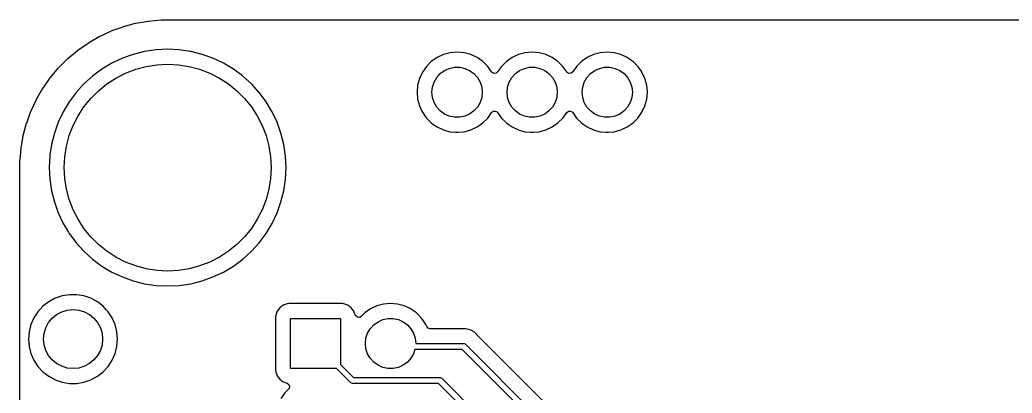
# Model space of a CAD drawing. Extents: x 70 to 224, y -154 to -54.
# Drawn here: x 103.9 to 137.47, y -66.78 to -54.15 of the extents above; entities that cross this region are included whole.
import ezdxf

# ---------------------------------------------------------------- set-up
doc = ezdxf.new("R2010")
doc.units = 0
doc.layers.add('BLACK', color=7, linetype='CONTINUOUS')

msp = doc.modelspace()

# ---------------------------------------------------------------- linework, layer by layer
at = {"layer": 'BLACK', "linetype": 'CONTINUOUS'}
for p, q in [((107.400959, -54.377749), (107.812083, -54.267589)), ((107.812083, -54.267589), (107.822602, -54.265257)), ((107.822602, -54.265257), (108.241732, -54.191353)), ((108.241732, -54.191353), (108.252444, -54.189943)), ((108.252444, -54.189943), (108.677085, -54.152792)), ((108.677085, -54.152792), (108.686517, -54.152328)), ((108.686517, -54.152328), (108.899358, -54.150006)), ((108.899358, -54.150006), (108.90071, -54.15)), ((108.90071, -54.15), (218.89929, -54.15)), ((106.58548, -54.715532), (106.595047, -54.710552)), ((106.595047, -54.710552), (106.980786, -54.530679)), ((106.980786, -54.530679), (106.990736, -54.526558)), ((106.990736, -54.526558), (107.390683, -54.380989)), ((107.390683, -54.380989), (107.400959, -54.377749)), ((105.859165, -55.178246), (106.207806, -54.934125)), ((106.207806, -54.934125), (106.2169, -54.928332)), ((106.2169, -54.928332), (106.58548, -54.715532)), ((105.524566, -55.458394), (105.850609, -55.184812)), ((105.850609, -55.184812), (105.859165, -55.178246)), ((107.737315, -55.317143), (107.367229, -55.449561)), ((108.118593, -55.221637), (107.737315, -55.317143)), ((108.5074, -55.163963), (108.118593, -55.221637)), ((108.507403, -55.163962), (108.5074, -55.163963)), ((108.507409, -55.163962), (108.507403, -55.163962)), ((108.9, -55.144675), (108.507409, -55.163962)), ((109.292591, -55.163962), (108.9, -55.144675)), ((109.292597, -55.163962), (109.292591, -55.163962)), ((109.292599, -55.163963), (109.292597, -55.163962)), ((109.433212, -55.184821), (109.292599, -55.163963)), ((109.6814, -55.221636), (109.433212, -55.184821)), ((109.681401, -55.221636), (109.6814, -55.221636)), ((109.681406, -55.221637), (109.681401, -55.221636)), ((110.062684, -55.317143), (109.681406, -55.221637)), ((110.43277, -55.449561), (110.062684, -55.317143)), ((118.226335, -55.326098), (118.012171, -55.425964)), ((118.226344, -55.326094), (118.226335, -55.326098)), ((118.454586, -55.264938), (118.226344, -55.326094)), ((118.454596, -55.264936), (118.454586, -55.264938)), ((118.689999, -55.244341), (118.454596, -55.264936)), ((118.690001, -55.244341), (118.689999, -55.244341)), ((118.925403, -55.264936), (118.690001, -55.244341)), ((118.925413, -55.264938), (118.925403, -55.264936)), ((119.153655, -55.326094), (118.925413, -55.264938)), ((119.153659, -55.326096), (119.153655, -55.326094)), ((119.153663, -55.326097), (119.153659, -55.326096)), ((119.367828, -55.425964), (119.153663, -55.326097)), ((120.766335, -55.326098), (120.552171, -55.425964)), ((120.766344, -55.326094), (120.766335, -55.326098)), ((120.994586, -55.264938), (120.766344, -55.326094)), ((120.994596, -55.264936), (120.994586, -55.264938)), ((121.229999, -55.244341), (120.994596, -55.264936)), ((121.230001, -55.244341), (121.229999, -55.244341)), ((121.465403, -55.264936), (121.230001, -55.244341)), ((121.465413, -55.264938), (121.465403, -55.264936)), ((121.693655, -55.326094), (121.465413, -55.264938)), ((121.693659, -55.326096), (121.693655, -55.326094)), ((121.693663, -55.326097), (121.693659, -55.326096)), ((121.907828, -55.425964), (121.693663, -55.326097)), ((123.306335, -55.326098), (123.092171, -55.425964)), ((123.306344, -55.326094), (123.306335, -55.326098)), ((123.534586, -55.264938), (123.306344, -55.326094)), ((123.534596, -55.264936), (123.534586, -55.264938)), ((123.769999, -55.244341), (123.534596, -55.264936)), ((123.770001, -55.244341), (123.769999, -55.244341)), ((124.005403, -55.264936), (123.770001, -55.244341)), ((124.005413, -55.264938), (124.005403, -55.264936)), ((124.233655, -55.326094), (124.005413, -55.264938)), ((124.233659, -55.326096), (124.233655, -55.326094)), ((124.233663, -55.326097), (124.233659, -55.326096)), ((124.447828, -55.425964), (124.233663, -55.326097)), ((105.215681, -55.766615), (105.516615, -55.465681)), ((105.516615, -55.465681), (105.524566, -55.458394)), ((107.011899, -55.61762), (106.674763, -55.819692)), ((107.367227, -55.449562), (107.011899, -55.61762)), ((107.367229, -55.449561), (107.367227, -55.449562)), ((108.172309, -55.726483), (108.53415, -55.669173)), ((108.53415, -55.669173), (108.9, -55.65)), ((108.9, -55.65), (109.26585, -55.669173)), ((109.26585, -55.669173), (109.627691, -55.726483)), ((110.432772, -55.449562), (110.43277, -55.449561)), ((110.7881, -55.61762), (110.432772, -55.449562)), ((111.125236, -55.819692), (110.7881, -55.61762)), ((117.818597, -55.561505), (117.651505, -55.728597)), ((118.012169, -55.425965), (117.818597, -55.561505)), ((118.012171, -55.425964), (118.012169, -55.425965)), ((119.36783, -55.425965), (119.367828, -55.425964)), ((119.367834, -55.425967), (119.36783, -55.425965)), ((119.522521, -55.534281), (119.367834, -55.425967)), ((119.555922, -55.557669), (119.522521, -55.534281)), ((119.561395, -55.561501), (119.555922, -55.557669)), ((119.561402, -55.561506), (119.561395, -55.561501)), ((119.728494, -55.728597), (119.561402, -55.561506)), ((120.358597, -55.561505), (120.191505, -55.728597)), ((120.552169, -55.425965), (120.358597, -55.561505)), ((120.552171, -55.425964), (120.552169, -55.425965)), ((121.90783, -55.425965), (121.907828, -55.425964)), ((121.907834, -55.425967), (121.90783, -55.425965)), ((122.062521, -55.534281), (121.907834, -55.425967)), ((122.095922, -55.557669), (122.062521, -55.534281)), ((122.101395, -55.561501), (122.095922, -55.557669)), ((122.101402, -55.561506), (122.101395, -55.561501)), ((122.268494, -55.728597), (122.101402, -55.561506)), ((122.898597, -55.561505), (122.731505, -55.728597)), ((123.092169, -55.425965), (122.898597, -55.561505)), ((123.092171, -55.425964), (123.092169, -55.425965)), ((124.44783, -55.425965), (124.447828, -55.425964)), ((124.447834, -55.425967), (124.44783, -55.425965)), ((124.602521, -55.534281), (124.447834, -55.425967)), ((124.635922, -55.557669), (124.602521, -55.534281)), ((124.641395, -55.561501), (124.635922, -55.557669)), ((124.641402, -55.561506), (124.641395, -55.561501)), ((124.808494, -55.728597), (124.641402, -55.561506)), ((104.934812, -56.100609), (105.208394, -55.774566)), ((105.208394, -55.774566), (105.215681, -55.766615)), ((106.674763, -55.819692), (106.359043, -56.053846)), ((107.15, -56.118911), (107.476422, -55.952591)), ((107.476422, -55.952591), (107.818441, -55.821302)), ((107.818441, -55.821302), (108.172309, -55.726483)), ((109.627691, -55.726483), (109.981559, -55.821302)), ((109.981559, -55.821302), (110.323578, -55.952591)), ((110.323578, -55.952591), (110.65, -56.118911)), ((111.125239, -55.819694), (111.125236, -55.819692)), ((111.434137, -56.048789), (111.125239, -55.819694)), ((111.440956, -56.053846), (111.434137, -56.048789)), ((117.515964, -55.922171), (117.416098, -56.136335)), ((117.515965, -55.922169), (117.515964, -55.922171)), ((117.651505, -55.728597), (117.515965, -55.922169)), ((118.002336, -56.100383), (118.121239, -55.968327)), ((118.121239, -55.968327), (118.265, -55.863878)), ((118.265, -55.863878), (118.427336, -55.791602)), ((118.427336, -55.791602), (118.601151, -55.754656)), ((118.601151, -55.754656), (118.778849, -55.754656)), ((118.778849, -55.754656), (118.952664, -55.791602)), ((118.952664, -55.791602), (119.115, -55.863878)), ((119.115, -55.863878), (119.258761, -55.968327)), ((119.258761, -55.968327), (119.377664, -56.100383)), ((119.858425, -55.914158), (119.728494, -55.728597)), ((119.875145, -55.933454), (119.858425, -55.914158)), ((119.9375, -55.964977), (119.875145, -55.933454)), ((120.006998, -55.957783), (119.9375, -55.964977)), ((120.061575, -55.914158), (120.006998, -55.957783)), ((120.191505, -55.728597), (120.061575, -55.914158)), ((120.542336, -56.100383), (120.661239, -55.968327)), ((120.661239, -55.968327), (120.805, -55.863878)), ((120.805, -55.863878), (120.967336, -55.791602)), ((120.967336, -55.791602), (121.141151, -55.754656)), ((121.141151, -55.754656), (121.318849, -55.754656)), ((121.318849, -55.754656), (121.492664, -55.791602)), ((121.492664, -55.791602), (121.655, -55.863878)), ((121.655, -55.863878), (121.798761, -55.968327)), ((121.798761, -55.968327), (121.917664, -56.100383)), ((122.398425, -55.914158), (122.268494, -55.728597)), ((122.415145, -55.933454), (122.398425, -55.914158)), ((122.4775, -55.964977), (122.415145, -55.933454)), ((122.546998, -55.957783), (122.4775, -55.964977)), ((122.601575, -55.914158), (122.546998, -55.957783)), ((122.731505, -55.728597), (122.601575, -55.914158)), ((123.082336, -56.100383), (123.201239, -55.968327)), ((123.201239, -55.968327), (123.345, -55.863878)), ((123.345, -55.863878), (123.507336, -55.791602)), ((123.507336, -55.791602), (123.681151, -55.754656)), ((123.681151, -55.754656), (123.858849, -55.754656)), ((123.858849, -55.754656), (124.032664, -55.791602)), ((124.032664, -55.791602), (124.195, -55.863878)), ((124.195, -55.863878), (124.338761, -55.968327)), ((124.338761, -55.968327), (124.457664, -56.100383)), ((124.824975, -55.752135), (124.808494, -55.728597)), ((124.938425, -55.914158), (124.824975, -55.752135)), ((124.944035, -55.922171), (124.938425, -55.914158)), ((125.043903, -56.136337), (124.944035, -55.922171)), ((104.684125, -56.457806), (104.928246, -56.109165)), ((104.928246, -56.109165), (104.934812, -56.100609)), ((106.067807, -56.317807), (105.803846, -56.609043)), ((106.359043, -56.053846), (106.067807, -56.317807)), ((106.558043, -56.548993), (106.842752, -56.318441)), ((106.842752, -56.318441), (107.15, -56.118911)), ((110.65, -56.118911), (110.957248, -56.318441)), ((110.957248, -56.318441), (111.241957, -56.548993)), ((111.732192, -56.317807), (111.440956, -56.053846)), ((111.987956, -56.599999), (111.732192, -56.317807)), ((117.354936, -56.364596), (117.334341, -56.599999)), ((117.354938, -56.364586), (117.354936, -56.364596)), ((117.416094, -56.136344), (117.354938, -56.364586)), ((117.416098, -56.136335), (117.416094, -56.136344)), ((117.858575, -56.423275), (117.913486, -56.254274)), ((117.913486, -56.254274), (118.002336, -56.100383)), ((119.377664, -56.100383), (119.466514, -56.254274)), ((119.466514, -56.254274), (119.521425, -56.423275)), ((120.398575, -56.423275), (120.453486, -56.254274)), ((120.453486, -56.254274), (120.542336, -56.100383)), ((121.917664, -56.100383), (122.006514, -56.254274)), ((122.006514, -56.254274), (122.061425, -56.423275)), ((122.938575, -56.423275), (122.993486, -56.254274)), ((122.993486, -56.254274), (123.082336, -56.100383)), ((124.457664, -56.100383), (124.546514, -56.254274)), ((124.546514, -56.254274), (124.601425, -56.423275)), ((125.105063, -56.364592), (125.043903, -56.136337)), ((125.125659, -56.6), (125.105063, -56.364592)), ((104.465532, -56.83548), (104.678332, -56.4669)), ((104.678332, -56.4669), (104.684125, -56.457806)), ((105.803846, -56.609043), (105.569692, -56.924763)), ((106.298993, -56.808043), (106.558043, -56.548993)), ((111.241957, -56.548993), (111.501007, -56.808043)), ((111.996153, -56.609043), (111.987956, -56.599999)), ((111.996158, -56.609049), (111.996153, -56.609043)), ((112.171186, -56.845047), (111.996158, -56.609049)), ((117.334341, -56.599999), (117.334341, -56.6)), ((117.334341, -56.6), (117.354936, -56.835403)), ((117.84, -56.6), (117.858575, -56.423275)), ((117.858575, -56.776725), (117.84, -56.6)), ((119.521425, -56.423275), (119.54, -56.6)), ((119.54, -56.6), (119.521425, -56.776725)), ((120.38, -56.6), (120.398575, -56.423275)), ((120.398575, -56.776725), (120.38, -56.6)), ((122.061425, -56.423275), (122.08, -56.6)), ((122.08, -56.6), (122.061425, -56.776725)), ((122.92, -56.6), (122.938575, -56.423275)), ((122.938575, -56.776725), (122.92, -56.6)), ((124.601425, -56.423275), (124.62, -56.6)), ((124.62, -56.6), (124.601425, -56.776725)), ((125.105063, -56.835408), (125.125659, -56.6)), ((104.280679, -57.230786), (104.460552, -56.845047)), ((104.460552, -56.845047), (104.465532, -56.83548)), ((105.569692, -56.924763), (105.36762, -57.261899)), ((106.068441, -57.092752), (106.298993, -56.808043)), ((111.501007, -56.808043), (111.731559, -57.092752)), ((112.230307, -56.924763), (112.171186, -56.845047)), ((112.41373, -57.230786), (112.230307, -56.924763)), ((117.354936, -56.835403), (117.354938, -56.835413)), ((117.354938, -56.835413), (117.416094, -57.063655)), ((117.913486, -56.945726), (117.858575, -56.776725)), ((118.002336, -57.099617), (117.913486, -56.945726)), ((119.466514, -56.945726), (119.377664, -57.099617)), ((119.521425, -56.776725), (119.466514, -56.945726)), ((120.453486, -56.945726), (120.398575, -56.776725)), ((120.542336, -57.099617), (120.453486, -56.945726)), ((122.006514, -56.945726), (121.917664, -57.099617)), ((122.061425, -56.776725), (122.006514, -56.945726)), ((122.993486, -56.945726), (122.938575, -56.776725)), ((123.082336, -57.099617), (122.993486, -56.945726)), ((124.546514, -56.945726), (124.457664, -57.099617)), ((124.601425, -56.776725), (124.546514, -56.945726)), ((125.043903, -57.063663), (125.105063, -56.835408)), ((104.130989, -57.640683), (104.276558, -57.240736)), ((104.276558, -57.240736), (104.280679, -57.230786)), ((105.36762, -57.261899), (105.199562, -57.617227)), ((105.868911, -57.4), (106.068441, -57.092752)), ((111.731559, -57.092752), (111.931089, -57.4)), ((112.432381, -57.261903), (112.41373, -57.230786)), ((112.600438, -57.617228), (112.432381, -57.261903)), ((117.416094, -57.063655), (117.416096, -57.063659)), ((117.416096, -57.063659), (117.416097, -57.063663)), ((117.416097, -57.063663), (117.490023, -57.222197)), ((117.490023, -57.222197), (117.515965, -57.27783)), ((117.515965, -57.27783), (117.515967, -57.277834)), ((117.515967, -57.277834), (117.623581, -57.431522)), ((118.121239, -57.231673), (118.002336, -57.099617)), ((118.265, -57.336122), (118.121239, -57.231673)), ((118.427336, -57.408398), (118.265, -57.336122)), ((119.115, -57.336122), (118.952664, -57.408398)), ((119.258761, -57.231673), (119.115, -57.336122)), ((119.377664, -57.099617), (119.258761, -57.231673)), ((119.728495, -57.471401), (119.858425, -57.285842)), ((119.858425, -57.285842), (119.913002, -57.242217)), ((119.913002, -57.242217), (119.9825, -57.235023)), ((119.9825, -57.235023), (120.044855, -57.266546)), ((120.044855, -57.266546), (120.061575, -57.285842)), ((120.061575, -57.285842), (120.1915, -57.471395)), ((120.661239, -57.231673), (120.542336, -57.099617)), ((120.805, -57.336122), (120.661239, -57.231673)), ((120.967336, -57.408398), (120.805, -57.336122)), ((121.655, -57.336122), (121.492664, -57.408398)), ((121.798761, -57.231673), (121.655, -57.336122)), ((121.917664, -57.099617), (121.798761, -57.231673)), ((122.268495, -57.471401), (122.398425, -57.285842)), ((122.398425, -57.285842), (122.453002, -57.242217)), ((122.453002, -57.242217), (122.5225, -57.235023)), ((122.5225, -57.235023), (122.584855, -57.266546)), ((122.584855, -57.266546), (122.601575, -57.285842)), ((122.601575, -57.285842), (122.7315, -57.471395)), ((123.201239, -57.231673), (123.082336, -57.099617)), ((123.345, -57.336122), (123.201239, -57.231673)), ((123.507336, -57.408398), (123.345, -57.336122)), ((124.195, -57.336122), (124.032664, -57.408398)), ((124.338761, -57.231673), (124.195, -57.336122)), ((124.457664, -57.099617), (124.338761, -57.231673)), ((124.808495, -57.471401), (124.944035, -57.27783)), ((124.944035, -57.27783), (125.043903, -57.063663)), ((104.017589, -58.062083), (104.127749, -57.650959)), ((104.127749, -57.650959), (104.130989, -57.640683)), ((105.199561, -57.617229), (105.067143, -57.987315)), ((105.199562, -57.617227), (105.199561, -57.617229)), ((105.571302, -58.068441), (105.702591, -57.726422)), ((105.702591, -57.726422), (105.868911, -57.4)), ((111.931089, -57.4), (112.097409, -57.726422)), ((112.097409, -57.726422), (112.228698, -58.068441)), ((112.732857, -57.987316), (112.600438, -57.617228)), ((117.623581, -57.431522), (117.651505, -57.471401)), ((117.651505, -57.471401), (117.818599, -57.638495)), ((117.818599, -57.638495), (117.874971, -57.677967)), ((117.874971, -57.677967), (118.012165, -57.774032)), ((118.601151, -57.445344), (118.427336, -57.408398)), ((118.778849, -57.445344), (118.601151, -57.445344)), ((118.952664, -57.408398), (118.778849, -57.445344)), ((119.36783, -57.774035), (119.561401, -57.638495)), ((119.561401, -57.638495), (119.728495, -57.471401)), ((120.1915, -57.471395), (120.191505, -57.471401)), ((120.191505, -57.471401), (120.358599, -57.638495)), ((120.358599, -57.638495), (120.414971, -57.677967)), ((120.414971, -57.677967), (120.552165, -57.774032)), ((121.141151, -57.445344), (120.967336, -57.408398)), ((121.318849, -57.445344), (121.141151, -57.445344)), ((121.492664, -57.408398), (121.318849, -57.445344)), ((121.90783, -57.774035), (122.101401, -57.638495)), ((122.101401, -57.638495), (122.268495, -57.471401)), ((122.7315, -57.471395), (122.731505, -57.471401)), ((122.731505, -57.471401), (122.898599, -57.638495)), ((122.898599, -57.638495), (122.954971, -57.677967)), ((122.954971, -57.677967), (123.092165, -57.774032)), ((123.681151, -57.445344), (123.507336, -57.408398)), ((123.858849, -57.445344), (123.681151, -57.445344)), ((124.032664, -57.408398), (123.858849, -57.445344)), ((124.44783, -57.774035), (124.641401, -57.638495)), ((124.641401, -57.638495), (124.808495, -57.471401)), ((104.015257, -58.072602), (104.017589, -58.062083)), ((105.067143, -57.987315), (104.971637, -58.368593)), ((112.828364, -58.3686), (112.732857, -57.987316)), ((118.012165, -57.774032), (118.012167, -57.774033)), ((118.012167, -57.774033), (118.01217, -57.774035)), ((118.01217, -57.774035), (118.226337, -57.873903)), ((118.226337, -57.873903), (118.226343, -57.873904)), ((118.226343, -57.873904), (118.226344, -57.873905)), ((118.226344, -57.873905), (118.248188, -57.879758)), ((118.248188, -57.879758), (118.454592, -57.935063)), ((118.454592, -57.935063), (118.642918, -57.951539)), ((118.642918, -57.951539), (118.689999, -57.955659)), ((118.689999, -57.955659), (118.69, -57.955659)), ((118.69, -57.955659), (118.690001, -57.955659)), ((118.690001, -57.955659), (118.729234, -57.952226)), ((118.729234, -57.952226), (118.925408, -57.935063)), ((118.925408, -57.935063), (119.153663, -57.873903)), ((119.153663, -57.873903), (119.36783, -57.774035)), ((120.552165, -57.774032), (120.552167, -57.774033)), ((120.552167, -57.774033), (120.55217, -57.774035)), ((120.55217, -57.774035), (120.766337, -57.873903)), ((120.766337, -57.873903), (120.766343, -57.873904)), ((120.766343, -57.873904), (120.766344, -57.873905)), ((120.766344, -57.873905), (120.788188, -57.879758)), ((120.788188, -57.879758), (120.994592, -57.935063)), ((120.994592, -57.935063), (121.182918, -57.951539)), ((121.182918, -57.951539), (121.229999, -57.955659)), ((121.229999, -57.955659), (121.23, -57.955659)), ((121.23, -57.955659), (121.230001, -57.955659)), ((121.230001, -57.955659), (121.269234, -57.952226)), ((121.269234, -57.952226), (121.465408, -57.935063)), ((121.465408, -57.935063), (121.693663, -57.873903)), ((121.693663, -57.873903), (121.90783, -57.774035)), ((123.092165, -57.774032), (123.092167, -57.774033)), ((123.092167, -57.774033), (123.09217, -57.774035)), ((123.09217, -57.774035), (123.306337, -57.873903)), ((123.306337, -57.873903), (123.306343, -57.873904)), ((123.306343, -57.873904), (123.306344, -57.873905)), ((123.306344, -57.873905), (123.328188, -57.879758)), ((123.328188, -57.879758), (123.534592, -57.935063)), ((123.534592, -57.935063), (123.722918, -57.951539)), ((123.722918, -57.951539), (123.769999, -57.955659)), ((123.769999, -57.955659), (123.77, -57.955659)), ((123.77, -57.955659), (123.770001, -57.955659)), ((123.770001, -57.955659), (123.809234, -57.952226)), ((123.809234, -57.952226), (124.005408, -57.935063)), ((124.005408, -57.935063), (124.233663, -57.873903)), ((124.233663, -57.873903), (124.44783, -57.774035)), ((103.941355, -58.491725), (104.015257, -58.072602)), ((104.971637, -58.368593), (104.919186, -58.722194)), ((105.476483, -58.422309), (105.571302, -58.068441)), ((112.228698, -58.068441), (112.323517, -58.422309)), ((112.886038, -58.757409), (112.828364, -58.3686)), ((103.906896, -58.880182), (103.939943, -58.502444)), ((103.939943, -58.502444), (103.941355, -58.491725)), ((104.919186, -58.722194), (104.913962, -58.757409)), ((105.419173, -58.78415), (105.476483, -58.422309)), ((112.323517, -58.422309), (112.380827, -58.78415)), ((103.900243, -59.12772), (103.902328, -58.936517)), ((103.902328, -58.936517), (103.902793, -58.927073)), ((103.902793, -58.927073), (103.906896, -58.880182)), ((104.913962, -58.757409), (104.894675, -59.15)), ((105.4, -59.15), (105.419173, -58.78415)), ((112.380827, -58.78415), (112.4, -59.15)), ((112.905325, -59.15), (112.886038, -58.757409)), ((103.9, -59.15071), (103.900004, -59.15)), ((103.9, -64.949994), (103.9, -59.15071)), ((103.900004, -59.15), (103.900007, -59.149358)), ((103.900007, -59.149358), (103.900243, -59.12772)), ((104.894675, -59.15), (104.913962, -59.542591)), ((105.419173, -59.51585), (105.4, -59.15)), ((112.4, -59.15), (112.380827, -59.51585)), ((112.886038, -59.542591), (112.905325, -59.15)), ((104.913962, -59.542591), (104.913962, -59.542597)), ((104.913962, -59.542597), (104.913963, -59.542599)), ((104.913963, -59.542599), (104.971637, -59.931406)), ((105.476483, -59.877691), (105.419173, -59.51585)), ((112.380827, -59.51585), (112.323517, -59.877691)), ((112.828364, -59.9314), (112.886038, -59.542591)), ((104.971637, -59.931406), (105.067143, -60.312684)), ((105.571302, -60.231559), (105.476483, -59.877691)), ((112.323517, -59.877691), (112.228698, -60.231559)), ((112.732857, -60.312684), (112.828364, -59.9314)), ((105.067143, -60.312684), (105.199561, -60.68277)), ((105.702591, -60.573578), (105.571302, -60.231559)), ((112.228698, -60.231559), (112.097409, -60.573578)), ((112.600438, -60.682772), (112.732857, -60.312684)), ((105.199561, -60.68277), (105.199562, -60.682772)), ((105.199562, -60.682772), (105.36762, -61.0381)), ((105.868911, -60.9), (105.702591, -60.573578)), ((112.097409, -60.573578), (111.931089, -60.9)), ((112.432381, -61.038097), (112.600438, -60.682772)), ((105.36762, -61.0381), (105.531875, -61.312142)), ((106.068441, -61.207248), (105.868911, -60.9)), ((111.931089, -60.9), (111.731559, -61.207248)), ((112.230306, -61.375239), (112.432381, -61.038097)), ((105.531875, -61.312142), (105.569694, -61.375239)), ((105.569694, -61.375239), (105.726515, -61.586688)), ((106.298993, -61.491957), (106.068441, -61.207248)), ((111.731559, -61.207248), (111.501007, -61.491957)), ((111.996158, -61.690951), (112.230306, -61.375239)), ((105.726515, -61.586688), (105.803846, -61.690956)), ((105.803846, -61.690956), (106.067807, -61.982192)), ((106.558043, -61.751007), (106.298993, -61.491957)), ((106.842752, -61.981559), (106.558043, -61.751007)), ((111.241957, -61.751007), (110.957248, -61.981559)), ((111.501007, -61.491957), (111.241957, -61.751007)), ((111.732192, -61.982192), (111.996158, -61.690951)), ((106.067807, -61.982192), (106.3486, -62.236688)), ((107.15, -62.181089), (106.842752, -61.981559)), ((110.957248, -61.981559), (110.65, -62.181089)), ((111.440951, -62.246158), (111.732192, -61.982192)), ((106.3486, -62.236688), (106.359049, -62.246158)), ((106.359049, -62.246158), (106.674761, -62.480306)), ((107.476422, -62.347409), (107.15, -62.181089)), ((107.818441, -62.478698), (107.476422, -62.347409)), ((110.323578, -62.347409), (109.981559, -62.478698)), ((110.65, -62.181089), (110.323578, -62.347409)), ((111.125239, -62.480306), (111.440951, -62.246158)), ((106.674761, -62.480306), (106.787141, -62.547664)), ((106.787141, -62.547664), (107.011899, -62.682379)), ((107.011899, -62.682379), (107.011902, -62.68238)), ((107.011902, -62.68238), (107.011903, -62.682381)), ((107.011903, -62.682381), (107.367228, -62.850438)), ((108.172309, -62.573517), (107.818441, -62.478698)), ((108.53415, -62.630827), (108.172309, -62.573517)), ((108.9, -62.65), (108.53415, -62.630827)), ((109.26585, -62.630827), (108.9, -62.65)), ((109.627691, -62.573517), (109.26585, -62.630827)), ((109.981559, -62.478698), (109.627691, -62.573517)), ((110.432772, -62.850438), (110.788097, -62.682381)), ((110.788097, -62.682381), (111.125239, -62.480306)), ((107.367228, -62.850438), (107.737316, -62.982857)), ((107.737316, -62.982857), (108.1186, -63.078364)), ((108.1186, -63.078364), (108.507409, -63.136038)), ((109.292591, -63.136038), (109.6814, -63.078364)), ((109.6814, -63.078364), (110.062684, -62.982857)), ((110.062684, -62.982857), (110.432772, -62.850438)), ((108.507409, -63.136038), (108.9, -63.155325)), ((108.9, -63.155325), (109.292591, -63.136038)), ((104.876493, -63.689524), (104.680257, -63.842261)), ((105.095188, -63.571172), (104.876493, -63.689524)), ((105.095197, -63.571169), (105.095188, -63.571172)), ((105.330383, -63.490429), (105.095197, -63.571169)), ((105.575665, -63.4495), (105.330383, -63.490429)), ((105.824335, -63.4495), (105.575665, -63.4495)), ((106.069616, -63.490429), (105.824335, -63.4495)), ((106.304802, -63.571169), (106.069616, -63.490429)), ((106.304811, -63.571172), (106.304802, -63.571169)), ((106.523506, -63.689524), (106.304811, -63.571172)), ((106.523507, -63.689525), (106.523506, -63.689524)), ((106.523509, -63.689526), (106.523507, -63.689525)), ((106.719744, -63.842262), (106.523509, -63.689526)), ((112.942516, -63.755908), (112.807671, -63.806202)), ((113.002123, -63.749501), (112.942516, -63.755908)), ((113.002129, -63.7495), (113.002123, -63.749501)), ((114.797864, -63.7495), (113.002129, -63.7495)), ((114.797873, -63.7495), (114.797864, -63.7495)), ((114.797881, -63.7495), (114.797873, -63.7495)), ((114.797883, -63.749501), (114.797881, -63.7495)), ((114.857483, -63.755908), (114.797883, -63.749501)), ((114.992328, -63.806202), (114.857482, -63.755908)), ((114.857482, -63.755908), (114.857483, -63.755908)), ((116.204586, -63.764938), (115.976344, -63.826094)), ((116.204596, -63.764936), (116.204586, -63.764938)), ((116.439999, -63.744341), (116.204596, -63.764936)), ((116.440001, -63.744341), (116.439999, -63.744341)), ((116.675403, -63.764936), (116.440001, -63.744341)), ((116.675413, -63.764938), (116.675403, -63.764936)), ((116.903655, -63.826094), (116.675413, -63.764938)), ((104.511833, -64.025217), (104.375826, -64.233393)), ((104.680257, -63.842261), (104.511833, -64.025217)), ((105.14443, -64.11853), (105.317317, -64.02612)), ((105.317317, -64.02612), (105.50491, -63.969215)), ((105.50491, -63.969215), (105.7, -63.95)), ((105.7, -63.95), (105.89509, -63.969215)), ((105.89509, -63.969215), (106.082683, -64.02612)), ((106.082683, -64.02612), (106.25557, -64.11853)), ((106.835847, -63.968384), (106.719744, -63.842262)), ((106.888166, -64.025217), (106.835847, -63.968384)), ((107.024173, -64.233393), (106.888166, -64.025217)), ((112.606202, -64.007671), (112.555908, -64.142517)), ((112.606206, -64.007664), (112.606202, -64.007671)), ((112.692452, -63.892455), (112.606206, -64.007664)), ((112.692455, -63.892452), (112.692452, -63.892455)), ((112.807664, -63.806206), (112.692455, -63.892452)), ((112.807671, -63.806202), (112.807664, -63.806206)), ((114.992335, -63.806206), (114.992328, -63.806202)), ((115.107544, -63.892452), (114.992335, -63.806206)), ((115.107547, -63.892455), (115.107544, -63.892452)), ((115.193793, -64.007664), (115.107547, -63.892455)), ((115.193797, -64.007671), (115.193793, -64.007664)), ((115.24281, -64.139081), (115.193797, -64.007671)), ((115.5686, -64.061503), (115.446673, -64.18343)), ((115.762169, -63.925965), (115.5686, -64.061503)), ((115.762171, -63.925964), (115.762169, -63.925965)), ((115.976335, -63.826098), (115.762171, -63.925964)), ((115.976344, -63.826094), (115.976335, -63.826098)), ((116.903659, -63.826096), (116.903655, -63.826094)), ((116.903663, -63.826097), (116.903659, -63.826096)), ((117.079229, -63.907965), (116.903663, -63.826097)), ((117.11783, -63.925965), (117.079229, -63.907965)), ((117.117834, -63.925967), (117.11783, -63.925965)), ((117.311395, -64.061501), (117.117834, -63.925967)), ((117.311402, -64.061506), (117.311395, -64.061501)), ((117.478494, -64.228597), (117.311402, -64.061506)), ((104.375826, -64.233393), (104.275936, -64.461118)), ((104.77612, -64.567317), (104.86853, -64.39443)), ((104.86853, -64.39443), (104.992893, -64.242893)), ((104.992893, -64.242893), (105.14443, -64.11853)), ((106.25557, -64.11853), (106.407107, -64.242893)), ((106.407107, -64.242893), (106.53147, -64.39443)), ((106.53147, -64.39443), (106.62388, -64.567317)), ((107.124063, -64.461118), (107.024173, -64.233393)), ((112.549501, -64.202116), (112.5495, -64.202135)), ((112.5495, -64.202135), (112.5495, -65.99787)), ((112.555908, -64.142517), (112.549501, -64.202116)), ((113.05, -65.95), (113.05, -64.25)), ((113.05, -64.25), (114.75, -64.25)), ((114.75, -64.25), (114.75, -65.808578)), ((115.259725, -64.170058), (115.24281, -64.139081)), ((115.315658, -64.21193), (115.259725, -64.170058)), ((115.38535, -64.216914), (115.315658, -64.21193)), ((115.446673, -64.18343), (115.38535, -64.216914)), ((115.871239, -64.468327), (116.015, -64.363878)), ((116.015, -64.363878), (116.177336, -64.291602)), ((116.177336, -64.291602), (116.351151, -64.254656)), ((116.351151, -64.254656), (116.528849, -64.254656)), ((116.528849, -64.254656), (116.702664, -64.291602)), ((116.702664, -64.291602), (116.865, -64.363878)), ((116.865, -64.363878), (117.008761, -64.468327)), ((117.531356, -64.304092), (117.478494, -64.228597)), ((117.614035, -64.422171), (117.531356, -64.304092)), ((117.632196, -64.461118), (117.614035, -64.422171)), ((104.21489, -64.702187), (104.194357, -64.949994)), ((104.214892, -64.702175), (104.21489, -64.702187)), ((104.275936, -64.461118), (104.214892, -64.702175)), ((104.7, -64.95), (104.719215, -64.75491)), ((104.719215, -64.75491), (104.77612, -64.567317)), ((106.62388, -64.567317), (106.680785, -64.75491)), ((106.680785, -64.75491), (106.7, -64.95)), ((107.185107, -64.702175), (107.124063, -64.461118)), ((107.185109, -64.702187), (107.185107, -64.702175)), ((107.205643, -64.949994), (107.185109, -64.702187)), ((115.608575, -64.923275), (115.663486, -64.754274)), ((115.663486, -64.754274), (115.752336, -64.600383)), ((115.752336, -64.600383), (115.871239, -64.468327)), ((117.008761, -64.468327), (117.127664, -64.600383)), ((117.127664, -64.600383), (117.216514, -64.754274)), ((117.216514, -64.754274), (117.271425, -64.923275)), ((117.66334, -64.527905), (117.632196, -64.461118)), ((117.708683, -64.579815), (117.66334, -64.527905)), ((117.775722, -64.5995), (117.708683, -64.579815)), ((118.818428, -64.5995), (117.775722, -64.5995)), ((118.818444, -64.599499), (118.818428, -64.5995)), ((118.82604, -64.599499), (118.818444, -64.599499)), ((118.984154, -64.599499), (118.82604, -64.599499)), ((119.080978, -64.625443), (118.984154, -64.599499)), ((119.13688, -64.640422), (119.080978, -64.625443)), ((119.174743, -64.662282), (119.13688, -64.640422)), ((119.174744, -64.662283), (119.174743, -64.662282)), ((119.273813, -64.71948), (119.174744, -64.662283)), ((119.273814, -64.719481), (119.273813, -64.71948)), ((119.392685, -64.838352), (119.273814, -64.719481)), ((103.9, -71.449994), (103.9, -64.949994)), ((104.194357, -64.949994), (104.194357, -64.950005)), ((104.194357, -64.950005), (104.21489, -65.197812)), ((104.719215, -65.14509), (104.7, -64.95)), ((106.7, -64.95), (106.680785, -65.14509)), ((107.185109, -65.197812), (107.205643, -64.950005)), ((107.205643, -64.950005), (107.205643, -64.949994)), ((115.59, -65.1), (115.608575, -64.923275)), ((115.608575, -65.276725), (115.59, -65.1)), ((117.271425, -64.923275), (117.29, -65.1)), ((117.29, -65.1), (118.905097, -65.1)), ((118.905097, -65.1), (118.924606, -65.101921)), ((118.924606, -65.101921), (118.960654, -65.116853)), ((119.392686, -64.838354), (119.392685, -64.838352)), ((124.215617, -69.661284), (119.392686, -64.838354)), ((104.21489, -65.197812), (104.214892, -65.197824)), ((104.214892, -65.197824), (104.275936, -65.438881)), ((104.275936, -65.438881), (104.375826, -65.666606)), ((104.77612, -65.332683), (104.719215, -65.14509)), ((104.86853, -65.50557), (104.77612, -65.332683)), ((106.62388, -65.332683), (106.53147, -65.50557)), ((106.680785, -65.14509), (106.62388, -65.332683)), ((107.024173, -65.666607), (107.124063, -65.438881)), ((107.124063, -65.438881), (107.185108, -65.197821)), ((107.185108, -65.197821), (107.185109, -65.197812)), ((115.663486, -65.445726), (115.608575, -65.276725)), ((115.752336, -65.599617), (115.663486, -65.445726)), ((117.216514, -65.445726), (117.127664, -65.599617)), ((117.263863, -65.3), (117.216514, -65.445726)), ((118.863675, -65.3), (117.263863, -65.3)), ((123.664387, -70.100711), (118.863675, -65.3)), ((118.960654, -65.116853), (118.975808, -65.129289)), ((118.975808, -65.129289), (123.805808, -69.95929)), ((104.375826, -65.666606), (104.511833, -65.874782)), ((104.992893, -65.657107), (104.86853, -65.50557)), ((105.14443, -65.78147), (104.992893, -65.657107)), ((105.317317, -65.87388), (105.14443, -65.78147)), ((106.25557, -65.78147), (106.082683, -65.87388)), ((106.407107, -65.657107), (106.25557, -65.78147)), ((106.53147, -65.50557), (106.407107, -65.657107)), ((106.888164, -65.874785), (107.024173, -65.666607)), ((115.871239, -65.731673), (115.752336, -65.599617)), ((116.015, -65.836122), (115.871239, -65.731673)), ((117.008761, -65.731673), (116.865, -65.836122)), ((117.127664, -65.599617), (117.008761, -65.731673)), ((104.511833, -65.874782), (104.511836, -65.874785)), ((104.511836, -65.874785), (104.680256, -66.057738)), ((104.680256, -66.057738), (104.876491, -66.210474)), ((105.50491, -65.930785), (105.317317, -65.87388)), ((105.7, -65.95), (105.50491, -65.930785)), ((105.89509, -65.930785), (105.7, -65.95)), ((106.082683, -65.87388), (105.89509, -65.930785)), ((106.523509, -66.210474), (106.719744, -66.057738)), ((106.719744, -66.057738), (106.888164, -65.874785)), ((112.5495, -65.99787), (112.549501, -65.997876)), ((112.549501, -65.997876), (112.555908, -66.057483)), ((112.555908, -66.057483), (112.606202, -66.192328)), ((114.608578, -65.95), (113.05, -65.95)), ((115.079289, -66.420711), (114.608578, -65.95)), ((114.75, -65.808578), (115.191422, -66.25)), ((116.177336, -65.908398), (116.015, -65.836122)), ((116.351151, -65.945344), (116.177336, -65.908398)), ((116.528849, -65.945344), (116.351151, -65.945344)), ((116.702664, -65.908398), (116.528849, -65.945344)), ((116.865, -65.836122), (116.702664, -65.908398)), ((104.876491, -66.210474), (104.876493, -66.210475)), ((104.876493, -66.210475), (105.083986, -66.322765)), ((105.083986, -66.322765), (105.09519, -66.328828)), ((105.09519, -66.328828), (105.330386, -66.409571)), ((105.330386, -66.409571), (105.575665, -66.4505)), ((105.575665, -66.4505), (105.824335, -66.4505)), ((105.824335, -66.4505), (106.069614, -66.409571)), ((106.069614, -66.409571), (106.30481, -66.328828)), ((106.30481, -66.328828), (106.523509, -66.210474)), ((112.606202, -66.192328), (112.606206, -66.192335)), ((112.606206, -66.192335), (112.692452, -66.307544)), ((112.692452, -66.307544), (112.692455, -66.307547)), ((112.692455, -66.307547), (112.807664, -66.393793)), ((112.807664, -66.393793), (112.807671, -66.393797)), ((112.807671, -66.393797), (112.939081, -66.44281)), ((112.939081, -66.44281), (112.995015, -66.484681)), ((115.094443, -66.433147), (115.079289, -66.420711)), ((115.130491, -66.448079), (115.094443, -66.433147)), ((115.15, -66.45), (115.130491, -66.448079)), ((118.058578, -66.45), (115.15, -66.45)), ((115.191422, -66.25), (118.1, -66.25)), ((125.809999, -74.20142), (118.058578, -66.45)), ((118.1, -66.25), (118.119509, -66.251921)), ((118.119509, -66.251921), (118.155557, -66.266853)), ((118.155557, -66.266853), (118.170711, -66.279289)), ((118.170711, -66.279289), (125.970709, -74.079288)), ((112.861503, -66.7686), (112.725965, -66.962169)), ((112.98343, -66.646673), (112.861503, -66.7686)), ((113.00458, -66.618418), (112.98343, -66.646673)), ((112.995015, -66.484681), (113.019432, -66.550145)), ((113.019432, -66.550145), (113.00458, -66.618418))]:
    msp.add_line(p, q, dxfattribs=at)

doc.saveas('drawing.dxf')
